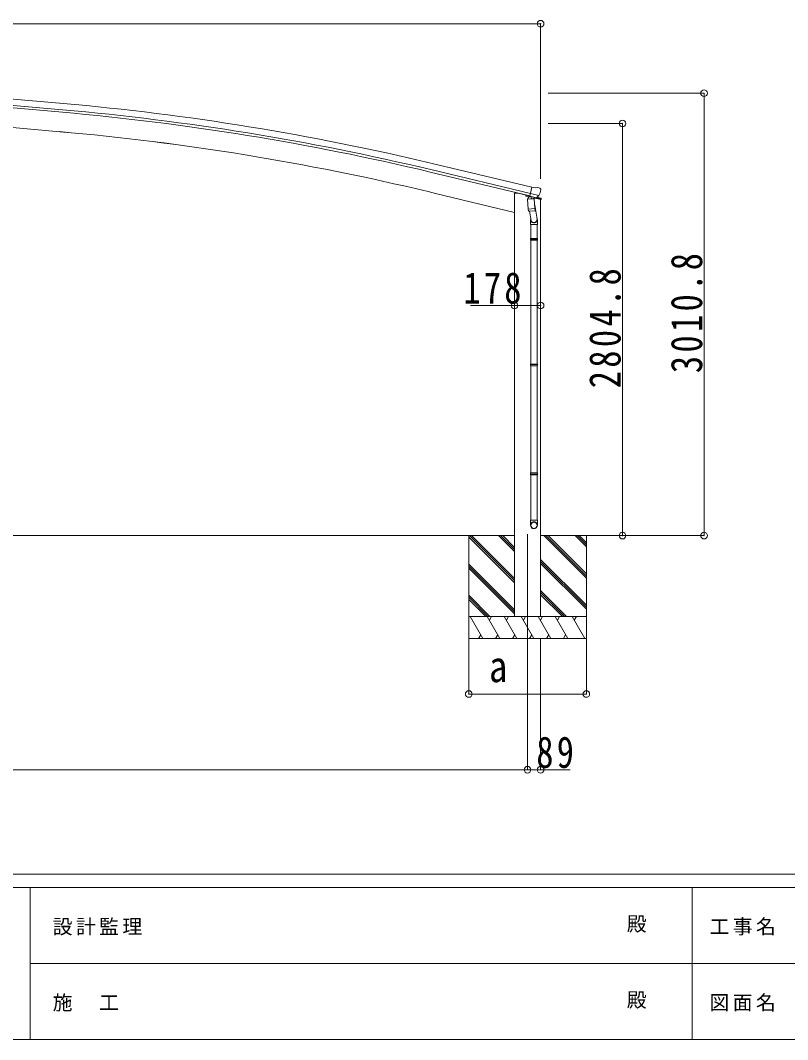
# Model space of a CAD drawing. Units: millimetres at full size. Extents: x -12578 to 12718, y -8779 to 8681.
# Drawn here: x -5171 to 47, y -8779 to -1843 of the extents above; entities that cross this region are included whole.
import ezdxf
from ezdxf.enums import TextEntityAlignment as Align

# ---------------------------------------------------------------- set-up
doc = ezdxf.new("R2010")
doc.units = ezdxf.units.MM
doc.header["$LTSCALE"] = 45
doc.header["$PDMODE"] = 32
doc.header["$PDSIZE"] = 45
for name, color, linetype, lineweight in [('0-0_0', 7, 'Continuous', 9), ('0-1_本体', 4, 'Continuous', 9), ('0-2_部品', 7, 'Continuous', 9), ('0-8_PARTS2', 2, 'Continuous', 9), ('0-A_寸法', 6, 'Continuous', 9), ('F-0_240', 7, 'Continuous', 9)]:
    doc.layers.add(name, color=color, linetype=linetype, lineweight=lineweight)
doc.styles.add('ＭＳ ゴシック', font='')
doc.styles.get('ＭＳ ゴシック').set_extended_font_data('MS Gothic')

msp = doc.modelspace()

# ---------------------------------------------------------------- linework, layer by layer
at = {"layer": '0-0_0'}
for p, q in [((-9432.92, -5349.22), (-1810.92, -5349.22)), ((-2121.92, -5349.22), (-2121.92, -6049.22)), ((-1810.92, -5669.73), (-2121.92, -5358.73)), ((-1810.92, -5655.59), (-2117.28, -5349.23)), ((-1810.92, -5641.45), (-2103.14, -5349.23)), ((-1810.92, -5457.6), (-1919.3, -5349.22)), ((-1810.92, -5443.46), (-1905.16, -5349.22)), ((-1810.92, -5429.31), (-1891.01, -5349.22)), ((-1632.92, -5349.22), (-941.28, -5349.22)), ((-1321.92, -5638.23), (-1610.93, -5349.22)), ((-1321.92, -5624.09), (-1596.79, -5349.22)), ((-1321.92, -5609.95), (-1582.65, -5349.22)), ((-1321.92, -5426.1), (-1398.8, -5349.22)), ((-1321.92, -5411.96), (-1384.66, -5349.22)), ((-1370.5, -5349.23), (-1370.51, -5349.22)), ((-1321.92, -5397.81), (-1370.5, -5349.23)), ((-1321.92, -5349.22), (-1321.92, -6049.22)), ((-1810.92, -5853.58), (-2121.92, -5542.58)), ((-1321.92, -5822.08), (-1632.92, -5511.08)), ((-1321.92, -5836.22), (-1632.92, -5525.22)), ((-1321.92, -5850.36), (-1632.92, -5539.36)), ((-1810.92, -5867.72), (-2121.92, -5556.72)), ((-1810.92, -5881.86), (-2121.92, -5570.86)), ((-1977.41, -5899.22), (-2121.92, -5754.71)), ((-1456.91, -5899.22), (-1632.92, -5723.21)), ((-1471.05, -5899.22), (-1632.92, -5737.35)), ((-1485.19, -5899.22), (-1632.92, -5751.49)), ((-1991.55, -5899.22), (-2121.92, -5768.85)), ((-2005.69, -5899.22), (-2121.92, -5782.99)), ((-2121.92, -5899.22), (-1321.92, -5899.22)), ((-2025.03, -6049.22), (-2111.63, -5899.22)), ((-1909.56, -6049.22), (-1996.16, -5899.22)), ((-1966.16, -5899.22), (-1981.16, -5925.2)), ((-1794.09, -6049.22), (-1880.69, -5899.22)), ((-1865.69, -5925.2), (-1850.69, -5899.22)), ((-1678.62, -6049.22), (-1765.22, -5899.22)), ((-1750.22, -5925.2), (-1735.22, -5899.22)), ((-1563.15, -6049.22), (-1649.75, -5899.22)), ((-1634.75, -5925.2), (-1619.75, -5899.22)), ((-1447.68, -6049.22), (-1534.28, -5899.22)), ((-1519.28, -5925.2), (-1504.28, -5899.22)), ((-1332.21, -6049.22), (-1418.81, -5899.22)), ((-1403.81, -5925.2), (-1388.81, -5899.22)), ((-2040.03, -6023.24), (-2055.02, -6049.22)), ((-1924.56, -6023.24), (-1939.55, -6049.22)), ((-1809.09, -6023.24), (-1824.08, -6049.22)), ((-1693.62, -6023.24), (-1708.61, -6049.22)), ((-1578.15, -6023.24), (-1593.15, -6049.22)), ((-1462.67, -6023.24), (-1477.67, -6049.22)), ((-1321.92, -6049.22), (-2121.92, -6049.22))]:
    msp.add_line(p, q, dxfattribs=at)
at = {"layer": '0-1_本体'}
for p, q in [((-4880.4, -2408.31), (-5574.75, -2347.77)), ((-4885.61, -2468.08), (-5579.98, -2407.54)), ((-4884.15, -2451.32), (-5578.52, -2390.78)), ((-5551.55, -2543.44), (-4903.61, -2600.15)), ((-2370.48, -2816.29), (-1692.31, -2978.89)), ((-2384.47, -2874.64), (-1706.32, -3037.23)), ((-2380.55, -2858.27), (-1702.39, -3020.87)), ((-2348.89, -3020), (-2398.26, -3008.15)), ((-2348.88, -3020.02), (-2398.25, -3008.17)), ((-1810.92, -3149.16), (-2348.89, -3020)), ((-1810.92, -3149.18), (-2348.88, -3020.02)), ((-1810.9, -3019.22), (-1810.9, -5899.22))]:
    msp.add_line(p, q, dxfattribs=at)
msp.add_lwpolyline([(-1810.82, -3019.22), (-1786.82, -3019.22), (-1632.9, -3056.17), (-1632.9, -5899.22)], dxfattribs=at)
for centre, radius, start, end in [((-6400, -19681.4), 17339.81, 76.56246, 84.97235), ((-6400, -19681.4), 17279.81, 76.56261, 84.9722), ((-6400, -19681.4), 17296.63, 76.56261, 84.9722), ((-6396.26, -19661.01), 17126.06, 76.5, 84.99997), ((-6396.25, -19661.04), 17126.06, 76.5, 84.99997)]:
    msp.add_arc(centre, radius, start, end, dxfattribs=at)
at = {"layer": '0-2_部品'}
for p, q in [((-1665.91, -2983.18), (-1691.85, -2976.95)), ((-1665.91, -2983.18), (-1652.65, -2980.48)), ((-1638.17, -2983.67), (-1651.36, -2980.5)), ((-1734.28, -3030.53), (-1734.28, -3033.75)), ((-1711.55, -3043.14), (-1730.44, -3038.61)), ((-1707.57, -3038.59), (-1720.88, -3053.9)), ((-1706.63, -3038.52), (-1707.57, -3038.59)), ((-1703.54, -3040.99), (-1705.07, -3040.62)), ((-1666.84, -3049.8), (-1703.54, -3040.99)), ((-1644.91, -3034.8), (-1702.42, -3020.99)), ((-1697.59, -3042.81), (-1696.57, -3057.42)), ((-1669.38, -3051.81), (-1695.2, -3058.25)), ((-1664.47, -3050.28), (-1671.99, -3048.47)), ((-1668.68, -3050.03), (-1668.63, -3050.77)), ((-1665.31, -3050.17), (-1666.84, -3049.8)), ((-1661.76, -3049.71), (-1645.39, -3035.22)), ((-1658.33, -3046.67), (-1632.02, -3052.98)), ((-1635.08, -2985.92), (-1631.22, -2992.21)), ((-1630.86, -2994.49), (-1631.13, -2995.64)), ((-1721.99, -3060.35), (-1676.3, -3057.16)), ((-1717.31, -3127.19), (-1721.99, -3060.35)), ((-1720.88, -3053.9), (-1720.44, -3060.25)), ((-1678.07, -3053.98), (-1677.84, -3057.27)), ((-1676.3, -3057.16), (-1671.63, -3124)), ((-1673.36, -3099.23), (-1657.44, -3195.4)), ((-1629.72, -3062.79), (-1672.43, -3052.54)), ((-1629.72, -3055.9), (-1629.72, -3062.79)), ((-1717.31, -3127.19), (-1671.63, -3124)), ((-1717.3, -3127.19), (-1716.41, -3139.89)), ((-1672.61, -3138.6), (-1714.31, -3141.52)), ((-1708.88, -3141.14), (-1698.15, -3204.72)), ((-1670.77, -3136.46), (-1671.64, -3124)), ((-1671.16, -3137.82), (-1671.16, -3137.82)), ((-1701.29, -3197.91), (-1701.29, -3232.56)), ((-1701.29, -3232.56), (-1655.29, -3232.56)), ((-1699.29, -3232.56), (-1699.29, -3326.56)), ((-1657.29, -3232.56), (-1657.29, -3326.56)), ((-1655.29, -3232.56), (-1655.29, -3198.21)), ((-1701.29, -3328.56), (-1700.29, -3326.56)), ((-1701.29, -3328.56), (-1655.29, -3328.56)), ((-1701.29, -3328.56), (-1701.29, -3336.56)), ((-1700.29, -3326.56), (-1656.29, -3326.56)), ((-1655.29, -3328.56), (-1656.29, -3326.56)), ((-1701.29, -3336.56), (-1655.29, -3336.56)), ((-1701.29, -3336.56), (-1700.29, -3338.56)), ((-1700.29, -3338.56), (-1656.29, -3338.56)), ((-1699.29, -3338.56), (-1699.29, -4182.75)), ((-1657.29, -3338.56), (-1657.29, -4182.75)), ((-1701.29, -4184.75), (-1700.29, -4182.75)), ((-1701.29, -4184.75), (-1655.29, -4184.75)), ((-1701.29, -4184.75), (-1701.29, -4192.75)), ((-1701.29, -4192.75), (-1655.29, -4192.75)), ((-1701.29, -4192.75), (-1700.29, -4194.75)), ((-1700.29, -4182.75), (-1656.29, -4182.75)), ((-1700.29, -4194.75), (-1656.29, -4194.75)), ((-1699.29, -4194.75), (-1699.29, -4922.94)), ((-1657.29, -4194.75), (-1657.29, -4922.94)), ((-1655.29, -4184.75), (-1656.29, -4182.75)), ((-1701.29, -4924.94), (-1700.29, -4922.94)), ((-1700.29, -4922.94), (-1656.29, -4922.94)), ((-1655.29, -4924.94), (-1656.29, -4922.94)), ((-1701.29, -4924.94), (-1655.29, -4924.94)), ((-1701.29, -4924.94), (-1701.29, -4932.94)), ((-1701.29, -4932.94), (-1655.29, -4932.94)), ((-1701.29, -4932.94), (-1700.29, -4934.94)), ((-1700.29, -4934.94), (-1656.29, -4934.94)), ((-1699.29, -4934.94), (-1699.29, -5244.94)), ((-1657.29, -4934.94), (-1657.29, -5244.94)), ((-1701.29, -5279.08), (-1701.29, -5244.94)), ((-1701.29, -5244.94), (-1655.29, -5244.94)), ((-1655.29, -5279.08), (-1655.29, -5244.94))]:
    msp.add_line(p, q, dxfattribs=at)
for points in [[(-1697.27, -3042.4), (-1707, -3040.07), (-1691.85, -2976.95)], [(-1697.27, -3042.4), (-1697.04, -3042.55), (-1672.27, -3048.5), (-1671.99, -3048.47)], [(-1644.64, -3034.22), (-1645.23, -3035.07), (-1645.39, -3035.22)], [(-1655.29, -3328.56), (-1655.29, -3336.56), (-1656.29, -3338.56)], [(-1655.29, -4184.75), (-1655.29, -4192.75), (-1656.29, -4194.75)], [(-1655.29, -4924.94), (-1655.29, -4932.94), (-1656.29, -4934.94)]]:
    msp.add_lwpolyline(points, dxfattribs=at)
for centre, radius, start, end in [((-1652.06, -2983.42), 3, 76.5, 101.5), ((-1729.28, -3033.75), 5, 180, 256.5), ((-1704.96, -3040.14), 0.5, 221.23754, 256.5), ((-1698.19, -3042.9), 0.604, 7.79405, 79.40158), ((-1669.62, -3050.84), 1, 284, 4), ((-1668.18, -3050), 0.5, 76.5, 184), ((-1665.19, -3049.68), 0.5, 256.5, 291.76246), ((-1827.94, -2948.39), 202.4, 334.90875, 346.5), ((-1639.34, -2988.53), 5, 31.5, 76.5), ((-1695.55, -3057.28), 1.03, 188.03431, 289.96103), ((-1632.72, -3055.9), 3, 0, 76.5), ((-1714.45, -3139.52), 2, 190.53157, 274), ((-1672.75, -3136.6), 2, 274, 322.59038), ((-1672.71, -3136.63), 1.95, 322.52234, 4.95983), ((-1685.29, -3198.21), 30, 0, 2.54858)]:
    msp.add_arc(centre, radius, start, end, dxfattribs=at)
for centre, major_axis, ratio, start_param, end_param in [((-1663.78, -3047.35), (0.73, -2.92), 0.997631, 5.8041905, 5.8929484), ((-1663.81, -3047.23), (-2.63, 3.16), 0.650902, 2.1145521, 2.1873627), ((-1663.75, -3047.45), (0.73, -2.92), 0.997631, 5.965759, 6.7621801), ((-1633.78, -2993.78), (1.57, -2.57), 0.99628, 0.7835347, 1.5707963), ((-1678.29, -3197.91), (-23, 0), 0.996195, 6.0000678, 10.0103449), ((-1678.29, -3197.91), (-21, 0), 0.996195, 0.3319459, 3.3482706), ((-1678.29, -5277.34), (23, 0), 0.996195, 6.2831853, 9.424778), ((-1678.29, -5279.08), (23, 0), 0.996195, 6.2831853, 9.424778), ((-1678.29, -5279.08), (0, -23.43), 0.981806, 4.712389, 7.8539816)]:
    msp.add_ellipse(centre, major_axis=major_axis, ratio=ratio, start_param=start_param, end_param=end_param, dxfattribs=at)
msp.add_ellipse((-1678.29, -5279.08), major_axis=(-21, 0), ratio=0.996195, dxfattribs=at)
at = {"layer": '0-8_PARTS2'}
msp.add_line((-1721.9, -5340.01), (-1721.9, -6190.25), dxfattribs=at)
at = {"layer": '0-A_寸法'}
for p, q in [((-1632.9, -1865.32), (-9610.93, -1865.32)), ((-1632.9, -1865.32), (-1632.9, -2920.14)), ((-521.7, -2338.44), (-1581.15, -2338.44)), ((-521.7, -5349.22), (-521.7, -2338.44)), ((-1076.72, -2544.44), (-1581.15, -2544.44)), ((-1076.72, -5349.22), (-1076.72, -2544.44)), ((-1810.9, -3782.45), (-2110.9, -3782.45)), ((-1810.9, -3782.45), (-1632.9, -3782.45)), ((-1076.72, -5349.22), (-1581.05, -5349.22)), ((-521.7, -5349.22), (-1076.72, -5349.22)), ((-2122, -6427.11), (-2122, -6052.7)), ((-1721.9, -6942.1), (-1721.9, -6052.7)), ((-1632.9, -6942.1), (-1632.9, -6052.7)), ((-1322, -6427.11), (-1322, -6052.7)), ((-1322, -6427.11), (-2122, -6427.11)), ((-9521.93, -6942.1), (-1721.9, -6942.1)), ((-1721.9, -6942.1), (-1632.9, -6942.1)), ((-1632.9, -6942.1), (-1432.9, -6942.1))]:
    msp.add_line(p, q, dxfattribs=at)
for p in [(-1632.9, -1865.32), (-521.7, -2338.44), (-1076.72, -2544.44), (-1810.9, -3782.45), (-1632.9, -3782.45), (-1076.72, -5349.22), (-521.7, -5349.22), (-2122, -6427.11), (-1322, -6427.11), (-1721.9, -6942.1), (-1632.9, -6942.1)]:
    msp.add_point(p, dxfattribs=at)
at = {"layer": 'F-0_240', "color": 5}
for p, q in [((-12578.18, -7653.98), (12081.82, -7653.98)), ((-12578.18, -7743.98), (8081.68, -7743.98)), ((-5103.32, -7743.98), (-5103.32, -8778.98)), ((-603.32, -7743.98), (-603.32, -8778.98)), ((-5103.32, -8261.48), (4121.68, -8261.48)), ((-12578.18, -8778.98), (12081.82, -8778.98))]:
    msp.add_line(p, q, dxfattribs=at)

# ---------------------------------------------------------------- texts
at = {"layer": '0-A_寸法', "color": 7, "style": 'ＭＳ ゴシック', "width": 0.85}
msp.add_text('a', height=214.4, dxfattribs=at).set_placement((-1983.88, -6410.31), align=Align.BOTTOM_LEFT)
at = {"layer": '0-A_寸法', "color": 7, "char_height": 214.4, "attachment_point": 7, "rotation": 90, "style": 'ＭＳ ゴシック'}
for s, insert in [('\\T1.2;\\W0.8;3010.8', (-530.7, -4243.2)), ('\\T1.2;\\W0.8;2804.8', (-1085.72, -4346.2))]:
    msp.add_mtext(s, dxfattribs=dict(at, insert=insert))
at = {"layer": '0-A_寸法', "color": 7, "char_height": 214.4, "attachment_point": 7, "style": 'ＭＳ ゴシック'}
for s, insert in [('\\T1.19;\\W0.8;178', (-2157.78, -3773.45)), ('\\T1.19;\\W0.8;89', (-1662.28, -6933.1))]:
    msp.add_mtext(s, dxfattribs=dict(at, insert=insert))
at = {"layer": 'F-0_240', "style": 'ＭＳ ゴシック'}
for p in [(-1046.89, -8070.23), (-1046.89, -8587.74)]:
    msp.add_text('殿', height=98.97, dxfattribs=at).set_placement(p, align=Align.BOTTOM_LEFT)
at = {"layer": 'F-0_240', "char_height": 98.97, "attachment_point": 7, "style": 'ＭＳ ゴシック'}
for s, insert in [('\\T1.17;設計監理', (-4951.33, -8070.23)), ('\\T1.17;工事名', (-484.66, -8070.23)), ('\\T1.17;施\u3000工', (-4951.33, -8587.74)), ('\\T1.17;図面名', (-484.66, -8587.74))]:
    msp.add_mtext(s, dxfattribs=dict(at, insert=insert))

doc.saveas('drawing.dxf')
